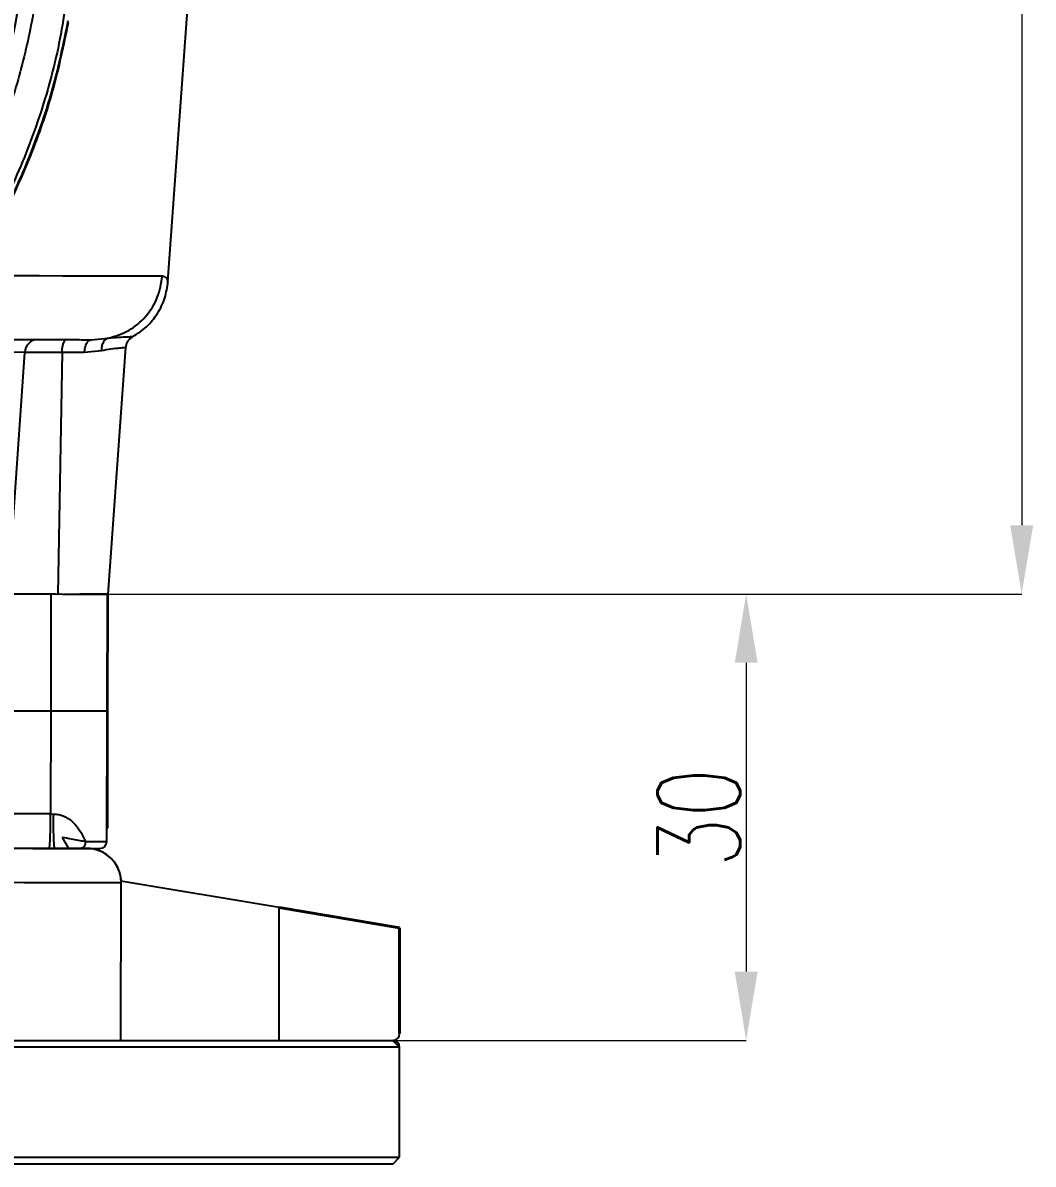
# Model space of a CAD drawing. Header units: millimetres. Extents: x 2063 to 4500, y 825 to 2548.
# Drawn here: x 2906.3 to 3053.2, y 2059.2 to 2225.2 of the extents above; entities that cross this region are included whole.
import ezdxf

# ---------------------------------------------------------------- set-up
doc = ezdxf.new("R2010")
doc.units = ezdxf.units.MM
doc.layers.add('AM_5', color=3, linetype='Continuous', lineweight=25)
doc.layers.add('粗实线', color=7, linetype='Continuous', lineweight=40)
doc.styles.add('SLDTEXTSTYLE1', font='txt.shx', dxfattribs={"width": 0.7, "bigfont": 'gbcbig.shx'})
doc.dimstyles.new('SLDDIMSTYLE12$0', dxfattribs={"dimtxt": 12, "dimasz": 10, "dimexe": 0, "dimexo": 0.0625, "dimgap": 0.875, "dimtad": 1, "dimdec": 1, "dimlfac": 1.8, "dimrnd": 1e-09, "dimzin": 12, "dimdsep": 46, "dimtxsty": 'SLDTEXTSTYLE1', "dimcen": 0.09, "dimdle": 8.16, "dimclrd": 3, "dimclre": 3, "dimadec": 0, "dimazin": 3, "dimtfac": 1, "dimtdec": 1, "dimtofl": 0, "dimtmove": 0, "dimatfit": 3, "dimfxl": 0, "dimfrac": 2, "dimtolj": 1, "dimlwd": 5, "dimlwe": 5, "dimarcsym": 0})

# ---------------------------------------------------------------- blocks, each defined once
blk = doc.blocks.new('*D67')
at = {"layer": 'AM_5', "color": 3, "lineweight": 5, "transparency": 16777216}
blk.add_line((2871.75, 2440.87), (3051.57, 2440.87), dxfattribs=at)
at = {"layer": 'AM_5', "color": 3, "linetype": 'Continuous', "lineweight": 5, "transparency": 16777216}
for p, q in [((3051.57, 2430.87), (3051.57, 2152.13)), ((2918.75, 2142.13), (3051.57, 2142.13))]:
    blk.add_line(p, q, dxfattribs=at)
at = {"layer": 'AM_5', "color": 3, "transparency": 16777216}
for points in [[(3049.91, 2430.87), (3053.24, 2430.87), (3051.57, 2440.87)], [(3049.91, 2152.13), (3053.24, 2152.13), (3051.57, 2142.13)]]:
    blk.add_solid(points, dxfattribs=at)
at = {"layer": 'Defpoints', "color": 0, "transparency": 16777216}
for p in [(2871.68, 2440.87), (2918.68, 2142.13), (3051.57, 2142.13)]:
    blk.add_point(p, dxfattribs=at)
at = {"layer": 'AM_5', "color": 0, "transparency": 16777216, "insert": (3044.7, 2291.5), "char_height": 12, "attachment_point": 5, "rotation": 90, "style": 'SLDTEXTSTYLE1'}
blk.add_mtext('\\A1;300', dxfattribs=at)
blk = doc.blocks.new('*D68')
at = {"layer": 'AM_5', "color": 3, "lineweight": 5, "transparency": 16777216}
blk.add_line((2918.81, 2142.13), (3011.51, 2142.13), dxfattribs=at)
at = {"layer": 'AM_5', "color": 3, "linetype": 'Continuous', "lineweight": 5, "transparency": 16777216}
for p, q in [((3011.51, 2132.13), (3011.51, 2087.21)), ((2960.19, 2077.21), (3011.51, 2077.21))]:
    blk.add_line(p, q, dxfattribs=at)
at = {"layer": 'AM_5', "color": 3, "transparency": 16777216}
for points in [[(3009.85, 2132.13), (3013.18, 2132.13), (3011.51, 2142.13)], [(3009.85, 2087.21), (3013.18, 2087.21), (3011.51, 2077.21)]]:
    blk.add_solid(points, dxfattribs=at)
at = {"layer": 'Defpoints', "color": 0, "transparency": 16777216}
for p in [(2918.75, 2142.13), (2960.13, 2077.21), (3011.51, 2077.21)]:
    blk.add_point(p, dxfattribs=at)
at = {"layer": 'AM_5', "color": 0, "transparency": 16777216, "insert": (3004.64, 2109.62), "char_height": 12, "attachment_point": 5, "rotation": 90, "style": 'SLDTEXTSTYLE1'}
blk.add_mtext('\\A1;30', dxfattribs=at)

msp = doc.modelspace()

# ---------------------------------------------------------------- linework, layer by layer
at = {"color": 7, "linetype": 'Continuous', "lineweight": 25}
for p, q in [((2927.44, 2187.583), (2931.37, 2242.098)), ((2916.298, 2179.13), (2918.767, 2179.334)), ((2904.199, 2142.156), (2906.607, 2177.291)), ((2912.05, 2177.279), (2911.415, 2142.141)), ((2917.76, 2177.518), (2915.298, 2177.272)), ((2918.75, 2142.125), (2921.335, 2177.983)), ((2899.681, 2142.166), (2910.43, 2142.143)), ((2910.43, 2142.143), (2910.394, 2125.143)), ((2914.818, 2142.133), (2914.818, 2142.133)), ((2915.861, 2142.131), (2915.861, 2142.131)), ((2918.593, 2125.125), (2918.629, 2142.125)), ((2918.714, 2125.125), (2918.75, 2142.125)), ((2899.645, 2125.166), (2910.394, 2125.143)), ((2910.394, 2125.143), (2910.362, 2110.143)), ((2918.552, 2106.125), (2918.593, 2125.125)), ((2918.593, 2125.125), (2918.714, 2125.125)), ((2918.678, 2108.125), (2918.714, 2125.125)), ((2910.362, 2110.143), (2899.612, 2110.166)), ((2910.362, 2110.143), (2910.771, 2110.142)), ((2912.049, 2106.721), (2912.969, 2105.138)), ((2918.556, 2108.004), (2918.678, 2108.125)), ((2918.556, 2108.125), (2918.678, 2108.125)), ((2910.227, 2105.143), (2899.478, 2105.166)), ((2910.892, 2105.142), (2910.227, 2105.143)), ((2910.933, 2105.142), (2911.895, 2105.139)), ((2915.125, 2105.133), (2914.844, 2105.133)), ((2917.049, 2104.934), (2917.05, 2105.128)), ((2920.609, 2077.121), (2920.658, 2100.121)), ((2920.658, 2100.121), (2920.658, 2100.121)), ((2752.13, 2077.21), (2960.13, 2077.21)), ((2961.13, 2076.21), (2960.13, 2077.21)), ((2961.13, 2076.21), (2751.13, 2076.21)), ((2961.13, 2060.21), (2961.13, 2076.21)), ((2751.13, 2060.21), (2961.13, 2060.21)), ((2960.13, 2059.21), (2961.13, 2060.21)), ((2960.13, 2059.21), (2752.13, 2059.21))]:
    msp.add_line(p, q, dxfattribs=at)
at = {"linetype": 'ByBlock'}
for p, q in [((2943.63, 2096.528), (2920.596, 2100.397)), ((2943.63, 2077.21), (2943.63, 2096.528))]:
    msp.add_line(p, q, dxfattribs=at)
at = {"color": 7, "linetype": 'Continuous', "lineweight": 25, "flags": 128}
for points in [[(2898.432, 2188.471), (2901.116, 2188.465), (2905.05, 2188.457), (2908.721, 2188.449), (2912.111, 2188.442), (2915.201, 2188.435), (2917.974, 2188.429), (2920.416, 2188.424), (2922.512, 2188.419), (2924.253, 2188.416), (2925.628, 2188.413), (2926.63, 2188.411)], [(2906.607, 2177.291), (2905.02, 2177.294), (2903.083, 2177.298), (2900.81, 2177.303), (2898.218, 2177.308), (2895.325, 2177.315), (2892.152, 2177.321), (2889.899, 2177.326)], [(2912.05, 2177.279), (2911.129, 2177.281), (2910.25, 2177.283), (2909.429, 2177.285), (2908.679, 2177.286), (2908.011, 2177.288), (2907.438, 2177.289), (2906.967, 2177.29), (2906.607, 2177.291)], [(2915.298, 2177.272), (2914.914, 2177.273), (2914.523, 2177.274), (2914.126, 2177.275), (2913.721, 2177.275), (2913.311, 2177.276), (2912.895, 2177.277), (2912.475, 2177.278), (2912.05, 2177.279)], [(2910.43, 2142.143), (2912.108, 2142.139), (2913.72, 2142.136), (2915.196, 2142.133), (2916.469, 2142.13), (2917.484, 2142.128), (2918.195, 2142.126), (2918.571, 2142.125), (2918.596, 2142.125), (2918.268, 2142.126), (2917.602, 2142.127), (2916.628, 2142.13)], [(2916.628, 2142.13), (2916.048, 2142.131), (2915.559, 2142.132), (2915.167, 2142.133), (2914.879, 2142.133), (2914.699, 2142.134), (2914.628, 2142.134), (2914.668, 2142.134), (2914.818, 2142.133)], [(2914.818, 2142.133), (2914.984, 2142.133), (2915.14, 2142.133), (2915.285, 2142.132), (2915.421, 2142.132), (2915.546, 2142.132), (2915.662, 2142.132), (2915.767, 2142.131), (2915.861, 2142.131)], [(2915.861, 2142.131), (2917.145, 2142.128), (2918.077, 2142.127), (2918.617, 2142.125), (2918.75, 2142.125)], [(2910.394, 2125.143), (2912.072, 2125.139), (2913.684, 2125.136), (2915.159, 2125.133), (2916.432, 2125.13), (2917.447, 2125.128), (2918.158, 2125.126), (2918.535, 2125.125), (2918.593, 2125.125)], [(2910.394, 2125.143), (2912.072, 2125.139), (2913.684, 2125.136), (2915.159, 2125.133), (2916.432, 2125.13), (2917.447, 2125.128), (2918.158, 2125.126), (2918.535, 2125.125), (2918.593, 2125.125)], [(2910.888, 2105.142), (2910.998, 2105.141), (2912.149, 2105.139), (2912.563, 2105.138)], [(2912.98, 2105.137), (2914.278, 2105.134), (2914.582, 2105.134)], [(2915.432, 2106.132), (2915.419, 2105.937), (2915.384, 2105.749), (2915.328, 2105.577), (2915.251, 2105.425), (2915.159, 2105.301), (2915.053, 2105.209), (2914.939, 2105.152), (2914.82, 2105.133)], [(2915.3, 2105.132), (2915.406, 2105.132), (2916.271, 2105.13), (2916.828, 2105.129), (2917.047, 2105.128), (2917.05, 2105.128)], [(2915.432, 2106.132), (2916.618, 2106.129), (2917.552, 2106.127), (2918.193, 2106.126), (2918.515, 2106.125), (2918.552, 2106.125)], [(2920.658, 2100.121), (2920.587, 2100.121), (2920.174, 2100.122), (2919.403, 2100.123), (2918.292, 2100.126), (2916.869, 2100.129), (2915.169, 2100.132), (2913.234, 2100.136), (2911.112, 2100.141), (2908.855, 2100.146), (2906.519, 2100.151), (2904.162, 2100.156), (2901.842, 2100.161), (2899.616, 2100.166), (2897.54, 2100.17), (2895.664, 2100.174)]]:
    msp.add_lwpolyline(points, dxfattribs=at)
at = {"color": 7, "linetype": 'Continuous', "lineweight": 25}
for centre, radius, start, end in [((2815.465, 2242.55), 91.48, 295.79271, 180), ((2908.548, 2177.204), 1.943, 91.26442, 177.45771), ((2914.392, 2177.688), 2.377, 142.39242, 189.89938), ((2859.888, 2109.001), 50.487, 355.6169, 1.29537), ((2958.347, 2108.791), 47.595, 178.37363, 184.39756), ((2915.658, 2100.131), 5, 359.87751, 89.87751), ((2917.552, 2106.127), 1, 269.87751, 359.87751), ((2915.658, 2100.132), 5, 359.87751, 73.80953)]:
    msp.add_arc(centre, radius, start, end, dxfattribs=at)
at = {"color": 7, "linetype": 'Continuous', "lineweight": -3}
for centre, start, end in [((2960.13, 2078.21), 270, 0), ((2960.13, 2076.21), 0, 90)]:
    msp.add_arc(centre, 1, start, end, dxfattribs=at)
at = {"color": 7, "linetype": 'Continuous', "lineweight": 25}
for points in [[(2909.205, 2242.55), (2909.118, 2239.483), (2908.944, 2233.347), (2907.541, 2224.233), (2905.316, 2215.295), (2902.208, 2206.62), (2898.27, 2198.29), (2893.533, 2190.387), (2888.044, 2182.986), (2881.856, 2176.159), (2875.029, 2169.972), (2867.628, 2164.483), (2859.725, 2159.746), (2851.396, 2155.807), (2842.72, 2152.699), (2833.782, 2150.474), (2824.668, 2149.071), (2818.533, 2148.897), (2815.465, 2148.81)], [(2913.139, 2231.761), (2912.615, 2228.109), (2911.566, 2220.806), (2908.447, 2210.163), (2904.239, 2199.92), (2898.884, 2190.219), (2892.479, 2181.18), (2885.098, 2172.918), (2876.835, 2165.537), (2867.796, 2159.132), (2858.095, 2153.777), (2847.852, 2149.569), (2837.209, 2146.449), (2829.906, 2145.401), (2826.254, 2144.877)], [(2912.936, 2225.218), (2912.25, 2221.924), (2910.877, 2215.336), (2907.556, 2205.783), (2903.352, 2196.6), (2898.217, 2187.897), (2892.227, 2179.76), (2885.44, 2172.276), (2877.926, 2165.52), (2869.764, 2159.566), (2861.039, 2154.467), (2851.838, 2150.303), (2842.272, 2147.023), (2835.677, 2145.678), (2832.38, 2145.006)], [(2912.885, 2225.522), (2912.297, 2222.609), (2911.121, 2216.781), (2908.368, 2208.287), (2904.921, 2200.058), (2900.721, 2192.187), (2895.876, 2184.686), (2892.101, 2180.093), (2890.214, 2177.796)], [(2918.767, 2179.334), (2919.793, 2179.652), (2921.844, 2180.286), (2924.32, 2182.433), (2926.099, 2185.198), (2926.453, 2187.34), (2926.63, 2188.411)], [(2915.298, 2177.272), (2915.321, 2177.52), (2915.367, 2178.016), (2915.602, 2178.626), (2915.923, 2179.049), (2916.173, 2179.103), (2916.298, 2179.13)], [(2904.199, 2142.156), (2904.526, 2142.155), (2905.18, 2142.154), (2906.881, 2142.15), (2908.97, 2142.146), (2910.6, 2142.142), (2911.415, 2142.141)], [(2913.385, 2105.136), (2912.844, 2105.137), (2911.762, 2105.14), (2911.182, 2105.141), (2910.892, 2105.142)]]:
    msp.add_open_spline(points, degree=3, dxfattribs=at)
for points, knots in [([(2926.63, 2188.411), (2926.826, 2188.35), (2927.225, 2188.226), (2927.433, 2187.609), (2927.418, 2187.654), (2927.413, 2187.669)], [0, 0, 0, 0, 0.395472, 0.8035087, 1, 1, 1, 1]), ([(2922.302, 2179.553), (2922.995, 2180.003), (2924.397, 2180.914), (2925.984, 2182.89), (2927.093, 2185.151), (2927.326, 2186.785), (2927.441, 2187.587)], [0, 0, 0, 0, 0.2484535, 0.5031786, 0.7562396, 1, 1, 1, 1]), ([(2891.472, 2179.183), (2891.741, 2179.183), (2892.603, 2179.181), (2894.012, 2179.178), (2895.698, 2179.174), (2897.331, 2179.171), (2898.914, 2179.167), (2901.346, 2179.162), (2904.351, 2179.156), (2907.578, 2179.149), (2910.158, 2179.143), (2912.364, 2179.139), (2914.126, 2179.135), (2915.454, 2179.132), (2916.037, 2179.131), (2916.298, 2179.13)], [0, 0, 0, 0, 0.02109064, 0.06771382, 0.11433701, 0.16096019, 0.20758338, 0.25420657, 0.38345767, 0.50241971, 0.61109087, 0.70946947, 0.8246117, 0.92145677, 1, 1, 1, 1]), ([(2918.767, 2179.334), (2918.625, 2179.28), (2918.333, 2179.167), (2917.996, 2178.738), (2917.78, 2178.169), (2917.766, 2177.731), (2917.76, 2177.518)], [0, 0, 0, 0, 0.2428888, 0.5, 0.7571112, 1, 1, 1, 1]), ([(2918.767, 2179.334), (2919.304, 2179.398), (2920.356, 2179.522), (2921.505, 2179.557), (2922.16, 2179.578), (2922.429, 2179.583), (2922.352, 2179.581), (2922.352, 2179.581)], [0, 0, 0, 0, 0.2613439, 0.5116232, 0.7559295, 0.9994915, 1, 1, 1, 1]), ([(2921.335, 2177.98), (2921.358, 2178.141), (2921.405, 2178.468), (2921.626, 2178.919), (2921.94, 2179.31), (2922.216, 2179.492), (2922.352, 2179.581)], [0, 0, 0, 0, 0.2461448, 0.5, 0.7538552, 1, 1, 1, 1]), ([(2921.334, 2177.98), (2921.335, 2177.98), (2921.377, 2177.983), (2921.273, 2177.975), (2921.11, 2177.96), (2920.81, 2177.933), (2920.245, 2177.875), (2919.3, 2177.783), (2918.231, 2177.599), (2917.76, 2177.518)], [0, 0, 0, 0, 0.0002751, 0.1318815, 0.2590422, 0.3817617, 0.5000467, 0.7799577, 1, 1, 1, 1]), ([(2910.771, 2110.142), (2911.052, 2110.124), (2911.618, 2110.088), (2912.405, 2109.811), (2913.118, 2109.397), (2913.91, 2108.716), (2914.742, 2107.64), (2915.191, 2106.658), (2915.432, 2106.132)], [0, 0, 0, 0, 0.12447381, 0.25096604, 0.37147488, 0.50010394, 0.73217742, 1, 1, 1, 1]), ([(2915.432, 2106.132), (2915.092, 2106.183), (2914.391, 2106.288), (2913.359, 2106.496), (2912.506, 2106.643), (2912.049, 2106.721)], [0, 0, 0, 0, 0.3043315, 0.6280366, 1, 1, 1, 1]), ([(2899.006, 2105.167), (2899.461, 2105.166), (2900.397, 2105.164), (2902.064, 2105.16), (2903.905, 2105.156), (2905.851, 2105.152), (2907.789, 2105.148), (2909.614, 2105.144), (2911.238, 2105.141), (2912.633, 2105.138), (2913.812, 2105.135), (2914.758, 2105.133), (2915.413, 2105.132), (2915.716, 2105.131), (2915.639, 2105.131), (2915.192, 2105.132), (2914.45, 2105.134), (2913.734, 2105.135), (2913.385, 2105.136)], [0, 0, 0, 0, 0.058661, 0.1204931, 0.184636, 0.25, 0.315364, 0.3795069, 0.441339, 0.5, 0.558661, 0.6204931, 0.684636, 0.75, 0.815364, 0.8795069, 0.941339, 1, 1, 1, 1]), ([(2914.82, 2105.133), (2914.611, 2105.134), (2914.2, 2105.135), (2913.588, 2105.136), (2913.181, 2105.137), (2912.963, 2105.137)], [0, 0, 0, 0, 0.3217307, 0.6356386, 1, 1, 1, 1]), ([(2914.82, 2105.133), (2915.177, 2105.132), (2915.899, 2105.131), (2916.719, 2105.129), (2917.275, 2105.128), (2917.545, 2105.127), (2917.522, 2105.127), (2917.514, 2105.128)], [0, 0, 0, 0, 0.2214261, 0.4475745, 0.6737229, 0.895149, 1, 1, 1, 1])]:
    msp.add_open_spline(points, degree=3, knots=knots, dxfattribs=at)
at = {"layer": '粗实线', "linetype": 'ByBlock'}
for p, q in [((2943.63, 2096.528), (2961.13, 2093.588)), ((2961.13, 2093.588), (2961.13, 2078.21))]:
    msp.add_line(p, q, dxfattribs=at)

# ---------------------------------------------------------------- dimensions: what is measured, and where the dimension line sits
at = {"layer": 'AM_5'}
dim = msp.add_linear_dim(base=(3051.575, 2142.125), p1=(2871.683, 2440.866), p2=(2918.684, 2142.125), angle=90, text='300', dimstyle='SLDDIMSTYLE12$0', override={"dimlfac": 1, "dimpost": ''}, dxfattribs=at)
dim.commit()
dim.dimension.update_dxf_attribs({"geometry": '*D67', "text_midpoint": (3044.7, 2291.495)})
dim = msp.add_linear_dim(base=(3011.513, 2077.21), p1=(2918.75, 2142.125), p2=(2960.13, 2077.21), angle=90, text='30', dimstyle='SLDDIMSTYLE12$0', override={"dimlfac": 1}, dxfattribs=at)
dim.commit()
dim.dimension.update_dxf_attribs({"geometry": '*D68', "text_midpoint": (3011.513, 2109.623), "dimtype": 160})

doc.saveas('drawing.dxf')
